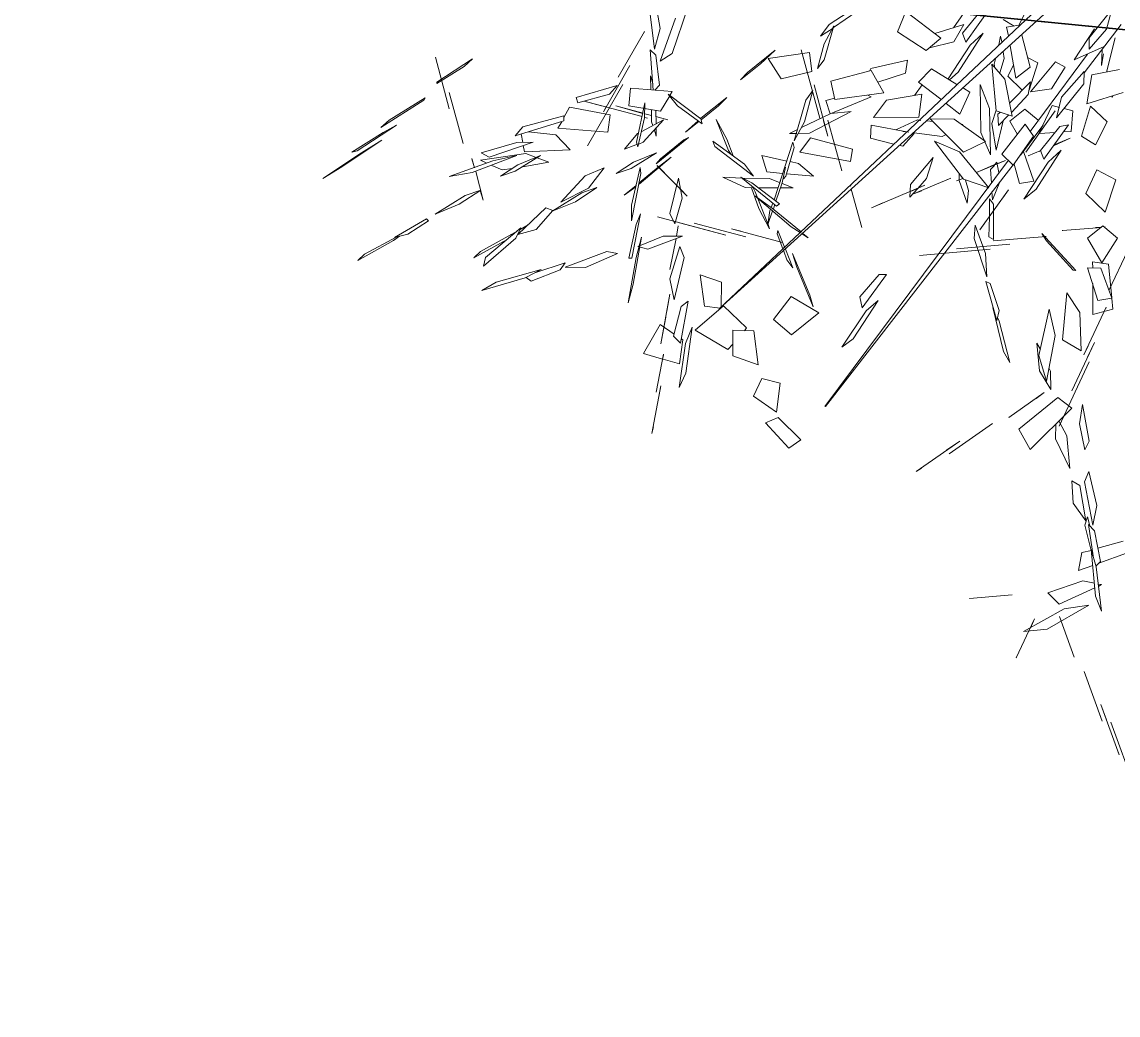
# Model space of a CAD drawing. Header units: metres. Extents: x 42 to 199, y -121 to 268.
# Drawn here: x 93.305 to 94.931, y -84.436 to -82.963 of the extents above; entities that cross this region are included whole.
import ezdxf

# ---------------------------------------------------------------- set-up
doc = ezdxf.new("R2010")
doc.units = ezdxf.units.M
doc.header["$LTSCALE"] = 0.3
doc.layers.get('0').update_dxf_attribs({"color": 8})
for name, color, linetype, lineweight in [('A-Hatch', 8, 'Continuous', 9), ('A-LANDSCAPE', 8, 'Continuous', 5), ('DA HOUSE ARCH LAYOUT', 8, 'Continuous', 9)]:
    doc.layers.add(name, color=color, linetype=linetype, lineweight=lineweight)
doc.layers.add('A-Site Boundary', color=8, linetype='Continuous')
doc.layers.add('A-Wall-Plst', color=8, linetype='Continuous')

# ---------------------------------------------------------------- blocks, each defined once
blk = doc.blocks.new('zw$195B-flat-1-flat-1-flat-1-flat-1-flat-1-flat-1')
at = {"layer": 'A-Site Boundary', "color": 8, "ltscale": 0.6}
blk.add_lwpolyline([(30.9785, 5.1523), (30.2862, -1.8121), (29.6282, -8.4313), (29.1107, -13.637), (28.9733, -15.0186), (28.765, -17.114), (28.5491, -19.2858), (28.4154, -20.6307), (28.2929, -21.8633), (28.0026, -24.7832), (27.6923, -27.9053), (27.517, -29.6682), (27.2042, -32.8151), (26.8782, -36.0943), (26.5516, -39.3802), (-7.0022, -34.7719)], dxfattribs=at)
blk = doc.blocks.new('02PTRX29')
at = {"color": 8, "linetype": 'Continuous', "transparency": 33554572}
for p, q in [((0.26547, -0.24593), (0.10873, -0.10361)), ((0.11272, -0.10171), (0.26547, -0.2458)), ((0.16281, -0.12258), (0.15238, -0.10766)), ((0.21728, -0.12119), (0.20058, -0.11019)), ((0.29147, -0.12284), (0.29394, -0.10829)), ((0.09564, -0.12322), (0.09336, -0.11449)), ((0.10323, -0.12701), (0.09336, -0.11449)), ((0.13416, -0.12157), (0.1298, -0.11246)), ((0.15731, -0.12891), (0.14649, -0.11373)), ((0.15029, -0.11449), (0.15883, -0.12499)), ((0.28616, -0.13384), (0.27933, -0.11373)), ((0.29394, -0.13195), (0.29622, -0.1131)), ((0.13625, -0.12183), (0.14099, -0.11892)), ((0.16832, -0.12714), (0.18369, -0.11537)), ((0.18369, -0.11537), (0.18729, -0.12436)), ((0.21538, -0.12246), (0.20513, -0.1155)), ((0.28464, -0.11828), (0.29147, -0.13726)), ((0.10551, -0.14232), (0.08919, -0.12119)), ((0.09564, -0.12322), (0.10323, -0.13195)), ((0.10987, -0.13663), (0.10095, -0.12309)), ((0.13397, -0.1217), (0.13416, -0.12145)), ((0.13947, -0.12233), (0.13416, -0.12145)), ((0.13871, -0.12613), (0.13947, -0.12233)), ((0.17097, -0.12512), (0.15826, -0.12107)), ((0.15826, -0.12107), (0.16262, -0.12878)), ((0.18729, -0.12436), (0.17477, -0.13258)), ((0.21519, -0.1217), (0.21955, -0.13663)), ((0.21955, -0.12967), (0.21519, -0.1217)), ((0.21557, -0.12271), (0.22107, -0.12625)), ((0.21728, -0.12119), (0.22107, -0.12625)), ((0.29394, -0.13195), (0.29147, -0.12284)), ((0.2983, -0.12423), (0.29849, -0.12461)), ((0.2983, -0.12423), (0.30988, -0.14422)), ((0.09184, -0.12701), (0.09564, -0.14207)), ((0.10323, -0.12701), (0.10323, -0.13195)), ((0.12923, -0.13992), (0.13283, -0.12587)), ((0.14213, -0.12625), (0.14156, -0.12878)), ((0.14213, -0.12625), (0.14289, -0.13005)), ((0.14972, -0.12499), (0.16073, -0.14207)), ((0.15541, -0.13018), (0.14972, -0.12499)), ((0.15883, -0.12499), (0.15731, -0.12891)), ((0.16262, -0.12878), (0.17325, -0.13144)), ((0.16832, -0.12714), (0.17477, -0.13258)), ((0.2224, -0.14042), (0.21955, -0.12967)), ((0.09697, -0.13093), (0.10987, -0.13663)), ((0.09697, -0.13397), (0.09792, -0.13916)), ((0.09754, -0.13207), (0.09792, -0.13916)), ((0.10399, -0.1341), (0.12923, -0.168)), ((0.13549, -0.14472), (0.13796, -0.13043)), ((0.14099, -0.13309), (0.14061, -0.13599)), ((0.16509, -0.14498), (0.15541, -0.13018)), ((0.22145, -0.16218), (0.22961, -0.1322)), ((0.226, -0.13346), (0.22487, -0.14181)), ((0.226, -0.13346), (0.24403, -0.13599)), ((0.241, -0.13233), (0.24745, -0.1384)), ((0.25314, -0.14219), (0.241, -0.13233)), ((0.29147, -0.13726), (0.28616, -0.13384)), ((0.29337, -0.1346), (0.29584, -0.1322)), ((0.29451, -0.14991), (0.29584, -0.1322)), ((0.11803, -0.13751), (0.11386, -0.13979)), ((0.12904, -0.15067), (0.11803, -0.13751)), ((0.12581, -0.13789), (0.13037, -0.13562)), ((0.12581, -0.13789), (0.12961, -0.14991)), ((0.1389, -0.14384), (0.13644, -0.1389)), ((0.14593, -0.13852), (0.14023, -0.1451)), ((0.14061, -0.13599), (0.14251, -0.14232)), ((0.14403, -0.15902), (0.14593, -0.13852)), ((0.14441, -0.13612), (0.14498, -0.13852)), ((0.1446, -0.14017), (0.14498, -0.13852)), ((0.18388, -0.14245), (0.18293, -0.13675)), ((0.18293, -0.13675), (0.19906, -0.14042)), ((0.2224, -0.14042), (0.21955, -0.13663)), ((0.23834, -0.14498), (0.24403, -0.13599)), ((0.24745, -0.1384), (0.25618, -0.14536)), ((0.29166, -0.14776), (0.29337, -0.1346)), ((0.31633, -0.1594), (0.30475, -0.13916)), ((0.37743, -0.13954), (0.37364, -0.13625)), ((0.37364, -0.13625), (0.38939, -0.14637)), ((0.38388, -0.15813), (0.38996, -0.13549)), ((0.10209, -0.14321), (0.08995, -0.1408)), ((0.10437, -0.15598), (0.10209, -0.14321)), ((0.10551, -0.14181), (0.11537, -0.15295)), ((0.10551, -0.14181), (0.1057, -0.14713)), ((0.11386, -0.13979), (0.11974, -0.1494)), ((0.13549, -0.14472), (0.12923, -0.13992)), ((0.13264, -0.14991), (0.1389, -0.14384)), ((0.16073, -0.14207), (0.16452, -0.14536)), ((0.17249, -0.14055), (0.1613, -0.14738)), ((0.17818, -0.14637), (0.17249, -0.14055)), ((0.19602, -0.14637), (0.18388, -0.14245)), ((0.19887, -0.14131), (0.19337, -0.15118)), ((0.19887, -0.14131), (0.21652, -0.14599)), ((0.19906, -0.14042), (0.19963, -0.14156)), ((0.22487, -0.14181), (0.23834, -0.14498)), ((0.25618, -0.14536), (0.25314, -0.14219)), ((0.29565, -0.14359), (0.2947, -0.147)), ((0.29565, -0.14359), (0.29546, -0.14978)), ((0.3076, -0.14042), (0.30988, -0.14422)), ((0.37743, -0.13954), (0.38939, -0.147)), ((0.11765, -0.16206), (0.1057, -0.14713)), ((0.12999, -0.15181), (0.12904, -0.14624)), ((0.12904, -0.14624), (0.13815, -0.15548)), ((0.14023, -0.1451), (0.13701, -0.1613)), ((0.14706, -0.15801), (0.15105, -0.14751)), ((0.15105, -0.14751), (0.15086, -0.16851)), ((0.16073, -0.14776), (0.16073, -0.14776)), ((0.16832, -0.15396), (0.17818, -0.14637)), ((0.17648, -0.14763), (0.17989, -0.15231)), ((0.21652, -0.14599), (0.21481, -0.15409)), ((0.22392, -0.14763), (0.21784, -0.17015)), ((0.29375, -0.14991), (0.29166, -0.14776)), ((0.30779, -0.14738), (0.32335, -0.17433)), ((0.32828, -0.1532), (0.31026, -0.14789)), ((0.31026, -0.14789), (0.31367, -0.15168)), ((0.38939, -0.147), (0.38939, -0.14637)), ((0.08843, -0.15092), (0.10437, -0.15598)), ((0.09298, -0.15244), (0.09317, -0.1532)), ((0.09317, -0.1532), (0.09336, -0.15257)), ((0.11537, -0.15295), (0.11765, -0.16206)), ((0.11974, -0.1494), (0.12904, -0.15067)), ((0.1372, -0.15952), (0.12999, -0.15181)), ((0.1556, -0.1508), (0.15845, -0.14902)), ((0.1556, -0.1508), (0.15997, -0.16041)), ((0.17799, -0.1618), (0.17667, -0.15168)), ((0.17667, -0.15168), (0.19223, -0.15434)), ((0.19337, -0.15118), (0.21481, -0.15409)), ((0.19887, -0.15282), (0.20039, -0.15219)), ((0.2169, -0.16028), (0.19887, -0.15282)), ((0.21481, -0.15345), (0.21879, -0.15446)), ((0.22449, -0.15004), (0.22752, -0.15434)), ((0.22449, -0.15004), (0.22809, -0.16383)), ((0.26225, -0.1532), (0.26585, -0.15674)), ((0.27363, -0.16218), (0.26225, -0.1532)), ((0.27363, -0.16256), (0.28787, -0.15168)), ((0.28787, -0.15168), (0.28388, -0.15674)), ((0.28616, -0.15054), (0.30438, -0.14902)), ((0.28616, -0.15054), (0.28711, -0.15231)), ((0.28711, -0.15244), (0.29128, -0.15915)), ((0.30438, -0.14902), (0.30513, -0.15687)), ((0.31367, -0.15168), (0.32753, -0.15548)), ((0.32753, -0.15548), (0.32828, -0.1532)), ((0.37781, -0.17331), (0.38388, -0.15092)), ((0.39451, -0.15333), (0.39508, -0.15434)), ((0.39451, -0.15333), (0.41026, -0.16307)), ((0.10266, -0.15699), (0.09545, -0.16383)), ((0.10665, -0.17015), (0.10266, -0.15699)), ((0.11424, -0.15801), (0.11044, -0.15902)), ((0.11955, -0.15662), (0.11632, -0.1575)), ((0.12543, -0.16889), (0.11955, -0.15662)), ((0.12562, -0.16307), (0.1315, -0.15826)), ((0.1315, -0.15826), (0.13815, -0.16357)), ((0.14649, -0.17825), (0.14706, -0.15801)), ((0.15997, -0.16041), (0.16604, -0.15573)), ((0.16775, -0.15434), (0.16775, -0.15434)), ((0.19223, -0.15434), (0.19792, -0.16193)), ((0.2169, -0.16028), (0.21879, -0.15446)), ((0.23265, -0.17218), (0.22752, -0.15434)), ((0.26585, -0.15674), (0.27344, -0.16294)), ((0.28388, -0.15674), (0.27306, -0.16471)), ((0.29128, -0.15915), (0.30513, -0.15687)), ((0.29527, -0.15851), (0.29527, -0.16383)), ((0.2983, -0.16206), (0.29811, -0.15548)), ((0.29811, -0.15548), (0.30172, -0.17281)), ((0.31083, -0.15687), (0.29887, -0.16003)), ((0.29906, -0.16016), (0.31083, -0.15687)), ((0.29925, -0.16155), (0.32468, -0.15472)), ((0.31329, -0.16079), (0.33113, -0.15737)), ((0.315, -0.15699), (0.31633, -0.1594)), ((0.31709, -0.15674), (0.32468, -0.15472)), ((0.33113, -0.15737), (0.3336, -0.16193)), ((0.39508, -0.15434), (0.41387, -0.16636)), ((0.1112, -0.168), (0.11044, -0.15902)), ((0.11822, -0.15902), (0.13112, -0.17711)), ((0.13701, -0.1613), (0.14403, -0.15902)), ((0.13852, -0.16079), (0.14308, -0.16547)), ((0.14327, -0.16054), (0.14213, -0.15965)), ((0.14308, -0.16547), (0.14327, -0.16054)), ((0.14403, -0.15877), (0.14593, -0.16459)), ((0.14877, -0.17243), (0.16243, -0.16269)), ((0.17306, -0.16256), (0.15845, -0.17711)), ((0.16243, -0.16269), (0.17306, -0.16256)), ((0.17724, -0.16319), (0.17705, -0.16319)), ((0.17781, -0.16307), (0.17856, -0.16294)), ((0.17799, -0.1618), (0.19792, -0.16193)), ((0.17856, -0.16294), (0.18805, -0.16737)), ((0.226, -0.16876), (0.2076, -0.15927)), ((0.2076, -0.15927), (0.21652, -0.16016)), ((0.21177, -0.18533), (0.21784, -0.16307)), ((0.21652, -0.16016), (0.2169, -0.16028)), ((0.2169, -0.16028), (0.22942, -0.16636)), ((0.21974, -0.16332), (0.21784, -0.17015)), ((0.2668, -0.16281), (0.26149, -0.17635)), ((0.26225, -0.17142), (0.2668, -0.16281)), ((0.27306, -0.16471), (0.27363, -0.16256)), ((0.27363, -0.16218), (0.27382, -0.16243)), ((0.29337, -0.16155), (0.28806, -0.16294)), ((0.29944, -0.168), (0.28995, -0.16294)), ((0.28995, -0.16294), (0.29887, -0.17268)), ((0.29318, -0.16471), (0.29337, -0.15889)), ((0.29811, -0.16028), (0.29527, -0.16104)), ((0.29811, -0.16193), (0.29697, -0.16218)), ((0.30115, -0.17483), (0.2983, -0.16206)), ((0.31443, -0.16838), (0.31329, -0.16079)), ((0.3336, -0.16345), (0.3336, -0.16117)), ((0.3336, -0.16117), (0.35163, -0.16598)), ((0.41387, -0.16636), (0.41026, -0.16307)), ((0.10057, -0.17395), (0.09545, -0.16383)), ((0.1112, -0.168), (0.11443, -0.16825)), ((0.12315, -0.18027), (0.11234, -0.16509)), ((0.11613, -0.16585), (0.11234, -0.16509)), ((0.11613, -0.16585), (0.12467, -0.17635)), ((0.12353, -0.16534), (0.1334, -0.1785)), ((0.12505, -0.16357), (0.12505, -0.16357)), ((0.12771, -0.17015), (0.13131, -0.16484)), ((0.13131, -0.16484), (0.14156, -0.17799)), ((0.13473, -0.16939), (0.13815, -0.16357)), ((0.14403, -0.17622), (0.14099, -0.16345)), ((0.14593, -0.16459), (0.14403, -0.17622)), ((0.15864, -0.16496), (0.15921, -0.16496)), ((0.15921, -0.16496), (0.15864, -0.16496)), ((0.15864, -0.16496), (0.15883, -0.16522)), ((0.17439, -0.16345), (0.17192, -0.1637)), ((0.19887, -0.16534), (0.18331, -0.16825)), ((0.18331, -0.16825), (0.18502, -0.168)), ((0.19925, -0.17104), (0.19887, -0.16534)), ((0.22809, -0.16383), (0.23265, -0.17218)), ((0.23113, -0.16724), (0.23473, -0.16889)), ((0.27439, -0.1637), (0.28028, -0.16838)), ((0.28028, -0.16838), (0.27477, -0.16345)), ((0.29318, -0.16661), (0.29318, -0.17015)), ((0.29318, -0.17015), (0.29394, -0.16749)), ((0.29527, -0.16383), (0.2947, -0.16547)), ((0.33625, -0.16661), (0.31443, -0.16838)), ((0.35504, -0.1699), (0.3336, -0.16345)), ((0.33455, -0.16383), (0.33625, -0.16661)), ((0.35163, -0.16598), (0.35504, -0.1699)), ((0.40704, -0.16534), (0.4243, -0.1766)), ((0.41292, -0.16851), (0.40704, -0.16534)), ((0.10057, -0.17395), (0.10665, -0.17015)), ((0.11158, -0.17104), (0.1186, -0.17395)), ((0.1186, -0.1742), (0.11158, -0.17104)), ((0.11822, -0.16851), (0.12505, -0.16889)), ((0.12505, -0.16889), (0.12524, -0.16889)), ((0.12524, -0.16889), (0.12543, -0.16889)), ((0.13663, -0.1828), (0.12771, -0.17015)), ((0.15086, -0.16851), (0.14649, -0.17825)), ((0.15845, -0.17711), (0.14877, -0.17243)), ((0.17116, -0.1723), (0.15845, -0.189)), ((0.16016, -0.17698), (0.17116, -0.1723)), ((0.16775, -0.17028), (0.16604, -0.16939)), ((0.16775, -0.17028), (0.18008, -0.16863)), ((0.18008, -0.16889), (0.18502, -0.17445)), ((0.18046, -0.16889), (0.18008, -0.16889)), ((0.18255, -0.16838), (0.18274, -0.16838)), ((0.18274, -0.16838), (0.18274, -0.16838)), ((0.189, -0.17357), (0.19925, -0.17104)), ((0.22543, -0.17091), (0.20703, -0.17584)), ((0.23018, -0.17711), (0.22543, -0.17091)), ((0.226, -0.16876), (0.23075, -0.16889)), ((0.23151, -0.16889), (0.23473, -0.16889)), ((0.23265, -0.17509), (0.23322, -0.17268)), ((0.24137, -0.19798), (0.23322, -0.17268)), ((0.25447, -0.18242), (0.26832, -0.1723)), ((0.2594, -0.17875), (0.26225, -0.17142)), ((0.26832, -0.1723), (0.26737, -0.17471)), ((0.27895, -0.17066), (0.28103, -0.1718)), ((0.27895, -0.17066), (0.29318, -0.1823)), ((0.29128, -0.18002), (0.28103, -0.1718)), ((0.29887, -0.17268), (0.30077, -0.17357)), ((0.30134, -0.16889), (0.30077, -0.16863)), ((0.30172, -0.17281), (0.30115, -0.17483)), ((0.30703, -0.17584), (0.30134, -0.16889)), ((0.3372, -0.16952), (0.33094, -0.1761)), ((0.3372, -0.16952), (0.34916, -0.16825)), ((0.34707, -0.17268), (0.35428, -0.17293)), ((0.36643, -0.17926), (0.34707, -0.17268)), ((0.35163, -0.17293), (0.35238, -0.16914)), ((0.35428, -0.17293), (0.36984, -0.17749)), ((0.378, -0.17281), (0.37781, -0.17331)), ((0.41292, -0.16851), (0.42658, -0.17711)), ((0.42241, -0.17736), (0.41349, -0.17192)), ((0.41349, -0.17192), (0.43094, -0.18356)), ((0.12126, -0.18154), (0.11556, -0.17622)), ((0.11556, -0.17622), (0.12657, -0.19343)), ((0.12315, -0.18027), (0.12467, -0.17635)), ((0.12448, -0.17648), (0.12999, -0.17875)), ((0.12448, -0.1766), (0.12524, -0.17686)), ((0.13207, -0.17686), (0.12752, -0.18989)), ((0.14725, -0.1928), (0.16016, -0.17698)), ((0.18502, -0.17445), (0.18615, -0.1742)), ((0.18843, -0.17369), (0.18843, -0.17369)), ((0.20798, -0.18128), (0.20703, -0.17584)), ((0.20798, -0.18128), (0.23018, -0.17711)), ((0.23265, -0.17509), (0.23625, -0.18774)), ((0.26737, -0.17471), (0.25048, -0.18774)), ((0.26149, -0.17635), (0.26035, -0.17812)), ((0.30305, -0.18154), (0.29299, -0.17749)), ((0.29299, -0.17749), (0.30419, -0.18432)), ((0.30134, -0.17369), (0.30703, -0.17584)), ((0.35087, -0.17698), (0.33094, -0.1761)), ((0.34574, -0.17951), (0.3503, -0.17774)), ((0.3503, -0.17774), (0.37022, -0.18065)), ((0.35087, -0.17698), (0.35144, -0.1742)), ((0.36984, -0.17749), (0.36643, -0.17926)), ((0.42241, -0.17736), (0.43929, -0.18862)), ((0.4243, -0.1766), (0.42658, -0.17711)), ((0.13188, -0.19773), (0.12126, -0.18154)), ((0.13625, -0.18242), (0.13378, -0.1909)), ((0.14156, -0.17799), (0.13663, -0.1828)), ((0.21917, -0.28869), (0.13871, -0.18065)), ((0.14004, -0.18078), (0.14536, -0.1828)), ((0.14004, -0.18078), (0.15238, -0.18596)), ((0.14289, -0.18609), (0.14365, -0.18242)), ((0.14365, -0.1823), (0.14384, -0.18154)), ((0.14384, -0.18154), (0.1446, -0.18255)), ((0.17173, -0.17951), (0.1816, -0.19128)), ((0.17458, -0.18875), (0.17173, -0.17951)), ((0.23075, -0.18204), (0.22411, -0.18774)), ((0.23075, -0.18204), (0.23435, -0.18128)), ((0.24688, -0.17863), (0.23587, -0.18103)), ((0.2446, -0.18571), (0.24688, -0.17863)), ((0.25048, -0.18774), (0.25447, -0.18242)), ((0.28654, -0.17926), (0.29223, -0.18369)), ((0.30058, -0.19115), (0.28654, -0.17926)), ((0.29318, -0.1823), (0.29128, -0.18002)), ((0.31064, -0.18647), (0.30305, -0.18154)), ((0.34024, -0.18154), (0.34536, -0.17964)), ((0.34024, -0.18154), (0.35163, -0.18356)), ((0.35504, -0.18546), (0.34385, -0.17863)), ((0.34385, -0.17863), (0.3539, -0.18268)), ((0.35428, -0.17863), (0.36472, -0.1809)), ((0.37383, -0.18609), (0.35428, -0.17863)), ((0.36472, -0.1809), (0.38388, -0.18786)), ((0.36738, -0.18192), (0.37022, -0.18065)), ((0.37402, -0.17989), (0.37288, -0.18394)), ((0.37288, -0.18394), (0.37402, -0.18002)), ((0.37402, -0.18002), (0.37402, -0.17989)), ((0.1, -0.18495), (0.09165, -0.18925)), ((0.1, -0.18495), (0.10475, -0.1952)), ((0.21898, -0.28869), (0.13663, -0.18268)), ((0.14479, -0.18293), (0.14649, -0.1847)), ((0.14536, -0.1828), (0.15276, -0.18609)), ((0.14649, -0.1847), (0.14612, -0.19052)), ((0.15238, -0.18596), (0.15257, -0.18622)), ((0.16035, -0.18634), (0.16035, -0.18963)), ((0.21196, -0.18483), (0.21177, -0.18533)), ((0.22411, -0.18774), (0.23587, -0.1866)), ((0.23796, -0.19065), (0.23644, -0.18369)), ((0.23758, -0.18647), (0.2446, -0.18571)), ((0.2928, -0.18306), (0.27952, -0.19646)), ((0.28255, -0.1933), (0.2928, -0.18318)), ((0.29223, -0.18369), (0.30058, -0.19065)), ((0.2928, -0.18318), (0.2928, -0.18306)), ((0.29982, -0.18647), (0.3002, -0.18381)), ((0.304, -0.20722), (0.29982, -0.18647)), ((0.3002, -0.18381), (0.304, -0.20039)), ((0.31064, -0.18647), (0.30419, -0.18432)), ((0.31595, -0.18407), (0.3243, -0.18748)), ((0.31595, -0.18407), (0.32278, -0.19292)), ((0.3539, -0.18268), (0.36149, -0.18761)), ((0.35504, -0.18546), (0.36149, -0.18761)), ((0.36073, -0.18495), (0.35618, -0.18432)), ((0.36073, -0.18495), (0.36529, -0.18293)), ((0.36908, -0.19824), (0.37231, -0.18559)), ((0.38388, -0.18786), (0.37383, -0.18609)), ((0.43929, -0.18862), (0.43094, -0.18356)), ((0.09621, -0.20342), (0.09165, -0.18925)), ((0.13378, -0.1909), (0.12752, -0.18989)), ((0.14574, -0.19811), (0.14251, -0.19014)), ((0.15845, -0.189), (0.14725, -0.1928)), ((0.1575, -0.18938), (0.15617, -0.19393)), ((0.16035, -0.18963), (0.15674, -0.1995)), ((0.15864, -0.18862), (0.16149, -0.18976)), ((0.16395, -0.18849), (0.16528, -0.18913)), ((0.16395, -0.18849), (0.18027, -0.19545)), ((0.17837, -0.19305), (0.17458, -0.18875)), ((0.17534, -0.19166), (0.19868, -0.20153)), ((0.18122, -0.19419), (0.17534, -0.19166)), ((0.1816, -0.19128), (0.18198, -0.19684)), ((0.20779, -0.19204), (0.20798, -0.19191)), ((0.20798, -0.19191), (0.20798, -0.19204)), ((0.23796, -0.1909), (0.23303, -0.1928)), ((0.23625, -0.18774), (0.23739, -0.18887)), ((0.23796, -0.19065), (0.24062, -0.19862)), ((0.23853, -0.18989), (0.23891, -0.19001)), ((0.24346, -0.18875), (0.23872, -0.19052)), ((0.25124, -0.19052), (0.2391, -0.19975)), ((0.24043, -0.20077), (0.25599, -0.18812)), ((0.25542, -0.18849), (0.24346, -0.18875)), ((0.25599, -0.18812), (0.25124, -0.19052)), ((0.25409, -0.19267), (0.26396, -0.18812)), ((0.25561, -0.18849), (0.26396, -0.18812)), ((0.28331, -0.18849), (0.28179, -0.19735)), ((0.28711, -0.20406), (0.28331, -0.18849)), ((0.30058, -0.19065), (0.30058, -0.19115)), ((0.30191, -0.19178), (0.30722, -0.19596)), ((0.3243, -0.18748), (0.33493, -0.19912)), ((0.09621, -0.20342), (0.10475, -0.1952)), ((0.12657, -0.19343), (0.13188, -0.19773)), ((0.13871, -0.19368), (0.15124, -0.21114)), ((0.13871, -0.19368), (0.14118, -0.1971)), ((0.14593, -0.19444), (0.14574, -0.19811)), ((0.15617, -0.19393), (0.15674, -0.1995)), ((0.17667, -0.19406), (0.18027, -0.19545)), ((0.18198, -0.19684), (0.17837, -0.19305)), ((0.20304, -0.21025), (0.2076, -0.19343)), ((0.23303, -0.1928), (0.23853, -0.1928)), ((0.23397, -0.20987), (0.24991, -0.19634)), ((0.23967, -0.1928), (0.24821, -0.1928)), ((0.24991, -0.19634), (0.24213, -0.20178)), ((0.24972, -0.19457), (0.24403, -0.20886)), ((0.24821, -0.20178), (0.25143, -0.1928)), ((0.25067, -0.1928), (0.24972, -0.19457)), ((0.25029, -0.1928), (0.25409, -0.19267)), ((0.27952, -0.19646), (0.28255, -0.1933)), ((0.30722, -0.19596), (0.3021, -0.19229)), ((0.32847, -0.19899), (0.31918, -0.19267)), ((0.31918, -0.19267), (0.32582, -0.19495)), ((0.33493, -0.19912), (0.32278, -0.19292)), ((0.33853, -0.20292), (0.32582, -0.19495)), ((0.36908, -0.19824), (0.37041, -0.19393)), ((0.37003, -0.19381), (0.37686, -0.19609)), ((0.37952, -0.20001), (0.37003, -0.19381)), ((0.37686, -0.19609), (0.39015, -0.20431)), ((0.14517, -0.20001), (0.14706, -0.1976)), ((0.14517, -0.21544), (0.14517, -0.20001)), ((0.14706, -0.1976), (0.14706, -0.20545)), ((0.19374, -0.19937), (0.19868, -0.20153)), ((0.24213, -0.20178), (0.22961, -0.21215)), ((0.2391, -0.19975), (0.24043, -0.20077)), ((0.24118, -0.20013), (0.24175, -0.20203)), ((0.24194, -0.1995), (0.2427, -0.2014)), ((0.24346, -0.21076), (0.24821, -0.20178)), ((0.28179, -0.19735), (0.28502, -0.20861)), ((0.304, -0.20039), (0.304, -0.20722)), ((0.33872, -0.20304), (0.32847, -0.19899)), ((0.33853, -0.20279), (0.34157, -0.20153)), ((0.34157, -0.20153), (0.35371, -0.21316)), ((0.37952, -0.20001), (0.39015, -0.20431)), ((0.14706, -0.20545), (0.14706, -0.20557)), ((0.14706, -0.20557), (0.14725, -0.2143)), ((0.24213, -0.20292), (0.24422, -0.20886)), ((0.24308, -0.20216), (0.24327, -0.20266)), ((0.24327, -0.20266), (0.24422, -0.20886)), ((0.29261, -0.20545), (0.26263, -0.21354)), ((0.28502, -0.20861), (0.28711, -0.20406)), ((0.30191, -0.20886), (0.30001, -0.20418)), ((0.30381, -0.22366), (0.30001, -0.20418)), ((0.34574, -0.21101), (0.33853, -0.20279)), ((0.39299, -0.20722), (0.39394, -0.20633)), ((0.39394, -0.20633), (0.40798, -0.21456)), ((0.09735, -0.2095), (0.0909, -0.21493)), ((0.09678, -0.21), (0.09621, -0.20987)), ((0.10399, -0.21493), (0.09735, -0.2095)), ((0.11499, -0.21152), (0.09792, -0.21013)), ((0.09792, -0.21013), (0.10057, -0.21025)), ((0.11499, -0.21165), (0.11499, -0.21139)), ((0.11499, -0.21139), (0.11499, -0.21152)), ((0.15333, -0.20912), (0.14877, -0.22164)), ((0.15124, -0.21114), (0.14934, -0.20861)), ((0.15333, -0.20912), (0.15371, -0.21506)), ((0.22999, -0.2124), (0.23397, -0.20987)), ((0.26016, -0.21076), (0.23777, -0.21671)), ((0.24346, -0.21076), (0.24403, -0.20886)), ((0.27648, -0.20823), (0.2539, -0.2143)), ((0.25599, -0.21177), (0.26016, -0.21076)), ((0.26263, -0.21354), (0.28293, -0.2081)), ((0.2835, -0.2095), (0.28426, -0.21392)), ((0.30191, -0.20886), (0.30513, -0.22366)), ((0.3539, -0.21329), (0.34574, -0.21101)), ((0.35276, -0.21101), (0.34935, -0.20899)), ((0.35257, -0.21038), (0.35466, -0.21481)), ((0.35257, -0.21038), (0.36794, -0.22328)), ((0.39299, -0.20722), (0.4021, -0.21304)), ((0.09773, -0.22569), (0.0909, -0.21493)), ((0.09773, -0.22569), (0.10399, -0.21493)), ((0.1241, -0.21278), (0.10911, -0.22898)), ((0.11025, -0.22885), (0.12202, -0.21607)), ((0.12202, -0.21607), (0.1241, -0.21278)), ((0.12221, -0.21418), (0.14536, -0.21607)), ((0.12277, -0.21418), (0.12221, -0.21418)), ((0.14517, -0.21544), (0.14725, -0.2143)), ((0.1482, -0.23189), (0.15371, -0.21506)), ((0.22885, -0.21278), (0.22657, -0.21468)), ((0.22657, -0.21468), (0.22904, -0.21304)), ((0.22961, -0.21215), (0.22942, -0.21228)), ((0.22942, -0.21228), (0.22942, -0.21228)), ((0.2298, -0.21253), (0.22999, -0.2124)), ((0.2298, -0.21253), (0.2298, -0.21253)), ((0.23682, -0.21886), (0.23986, -0.21152)), ((0.24005, -0.21291), (0.23758, -0.21949)), ((0.23986, -0.21152), (0.24005, -0.21291)), ((0.29014, -0.21392), (0.2816, -0.21392)), ((0.2816, -0.21392), (0.29678, -0.21974)), ((0.28445, -0.21506), (0.28711, -0.2286)), ((0.30115, -0.21848), (0.29014, -0.21392)), ((0.29963, -0.21443), (0.30191, -0.22341)), ((0.30324, -0.23505), (0.29963, -0.21443)), ((0.35352, -0.21253), (0.35295, -0.2124)), ((0.35371, -0.21316), (0.3539, -0.21329)), ((0.3539, -0.21165), (0.37022, -0.22075)), ((0.36889, -0.22708), (0.35466, -0.21481)), ((0.35713, -0.21342), (0.35561, -0.21316)), ((0.37307, -0.22354), (0.35846, -0.21544)), ((0.4021, -0.21304), (0.40798, -0.21456)), ((0.40836, -0.21595), (0.40571, -0.21405)), ((0.42108, -0.22189), (0.40685, -0.2143)), ((0.40836, -0.21595), (0.42392, -0.22468)), ((0.08653, -0.2205), (0.0945, -0.23758)), ((0.16149, -0.21949), (0.13815, -0.21746)), ((0.14668, -0.21962), (0.17762, -0.2224)), ((0.23322, -0.22784), (0.23644, -0.21974)), ((0.2372, -0.2205), (0.23587, -0.2243)), ((0.23663, -0.21911), (0.23682, -0.21898)), ((0.23682, -0.21898), (0.23682, -0.21886)), ((0.23758, -0.21949), (0.23739, -0.21974)), ((0.23739, -0.21974), (0.23739, -0.21974)), ((0.23777, -0.21671), (0.23834, -0.21658)), ((0.28084, -0.22328), (0.28274, -0.21848)), ((0.28274, -0.21848), (0.28711, -0.23265)), ((0.29678, -0.21974), (0.30115, -0.21848)), ((0.31007, -0.22164), (0.31481, -0.22075)), ((0.31481, -0.22075), (0.33303, -0.22759)), ((0.37022, -0.22075), (0.37307, -0.22354)), ((0.1019, -0.22518), (0.09488, -0.22632)), ((0.10171, -0.22797), (0.1019, -0.22518)), ((0.14877, -0.22164), (0.1482, -0.23189)), ((0.2334, -0.22164), (0.22581, -0.23986)), ((0.23151, -0.22759), (0.2334, -0.22164)), ((0.23587, -0.2243), (0.23322, -0.22784)), ((0.28521, -0.24188), (0.28084, -0.22328)), ((0.30551, -0.24327), (0.30191, -0.22341)), ((0.30513, -0.22366), (0.30381, -0.22366)), ((0.32411, -0.22771), (0.31007, -0.22164)), ((0.33303, -0.22569), (0.33531, -0.22872)), ((0.33303, -0.22569), (0.34631, -0.23012)), ((0.36794, -0.22328), (0.36889, -0.22708)), ((0.42108, -0.22189), (0.42392, -0.22468)), ((0.09488, -0.22632), (0.09336, -0.241)), ((0.09811, -0.22809), (0.09336, -0.24125)), ((0.10399, -0.22784), (0.09811, -0.22809)), ((0.10399, -0.22784), (0.09943, -0.24226)), ((0.10911, -0.22898), (0.11025, -0.22885)), ((0.2243, -0.24492), (0.23151, -0.22759)), ((0.33303, -0.22759), (0.32411, -0.22771)), ((0.34802, -0.23378), (0.33531, -0.22872)), ((0.34366, -0.2286), (0.35068, -0.23227)), ((0.34366, -0.2286), (0.36339, -0.23416)), ((0.10171, -0.24833), (0.10171, -0.2348)), ((0.1427, -0.24656), (0.14668, -0.2348)), ((0.14858, -0.23391), (0.14384, -0.25099)), ((0.14858, -0.23391), (0.14668, -0.2348)), ((0.20285, -0.24542), (0.19223, -0.23087)), ((0.19223, -0.23087), (0.19545, -0.23087)), ((0.19545, -0.23087), (0.2038, -0.24062)), ((0.27382, -0.231), (0.26453, -0.23416)), ((0.26453, -0.23416), (0.26472, -0.2453)), ((0.27193, -0.24466), (0.27382, -0.231)), ((0.28711, -0.23265), (0.28521, -0.24188)), ((0.30324, -0.23505), (0.30551, -0.24327)), ((0.34802, -0.23378), (0.35011, -0.23214)), ((0.35068, -0.23227), (0.36965, -0.23783)), ((0.36339, -0.23416), (0.36965, -0.23783)), ((0.0945, -0.23758), (0.0945, -0.23745)), ((0.1074, -0.24745), (0.1131, -0.23884)), ((0.1131, -0.23884), (0.11499, -0.25947)), ((0.22581, -0.23986), (0.2243, -0.24492)), ((0.28711, -0.23948), (0.29109, -0.26124)), ((0.28844, -0.24694), (0.28711, -0.23948)), ((0.09336, -0.24137), (0.09298, -0.24606)), ((0.09336, -0.24125), (0.09943, -0.24226)), ((0.19583, -0.24226), (0.20115, -0.24681)), ((0.20684, -0.25896), (0.19583, -0.24226)), ((0.2038, -0.24062), (0.20285, -0.24542)), ((0.22183, -0.24757), (0.23397, -0.24049)), ((0.23397, -0.24049), (0.24175, -0.25061)), ((0.25352, -0.25415), (0.26358, -0.24454)), ((0.26358, -0.24454), (0.2761, -0.25529)), ((0.27193, -0.24466), (0.26509, -0.24555)), ((0.28255, -0.26086), (0.27914, -0.24251)), ((0.27914, -0.24251), (0.28217, -0.24479)), ((0.28217, -0.24479), (0.28559, -0.25782)), ((0.10171, -0.24833), (0.09298, -0.24606)), ((0.09602, -0.24568), (0.09583, -0.24517)), ((0.09583, -0.24517), (0.1057, -0.26604)), ((0.10683, -0.26427), (0.1074, -0.24745)), ((0.11822, -0.25757), (0.12088, -0.24606)), ((0.12088, -0.24606), (0.12543, -0.2663)), ((0.14555, -0.2453), (0.1408, -0.26453)), ((0.14384, -0.25099), (0.1427, -0.24656)), ((0.1427, -0.25124), (0.14346, -0.24972)), ((0.14555, -0.2453), (0.14517, -0.24593)), ((0.20115, -0.24681), (0.21177, -0.26263)), ((0.23378, -0.25731), (0.22183, -0.24757)), ((0.26472, -0.2453), (0.26472, -0.24542)), ((0.26472, -0.24542), (0.2649, -0.24555)), ((0.2649, -0.24555), (0.26509, -0.24555)), ((0.26509, -0.24555), (0.2649, -0.24555)), ((0.2649, -0.24555), (0.2649, -0.24555)), ((0.26547, -0.24593), (0.26547, -0.2458)), ((0.29109, -0.26124), (0.289, -0.24947)), ((0.13815, -0.26946), (0.1427, -0.25124)), ((0.24175, -0.25061), (0.23378, -0.25731)), ((0.25352, -0.25415), (0.25447, -0.25554)), ((0.28009, -0.27414), (0.27743, -0.2539)), ((0.27743, -0.2539), (0.28028, -0.26111)), ((0.29147, -0.25276), (0.28521, -0.25694)), ((0.29868, -0.26541), (0.29147, -0.25276)), ((0.10683, -0.26427), (0.11499, -0.25947)), ((0.11822, -0.25757), (0.12202, -0.27756)), ((0.21177, -0.26263), (0.20684, -0.25896)), ((0.25029, -0.25554), (0.2484, -0.27047)), ((0.25959, -0.25529), (0.25029, -0.25554)), ((0.25959, -0.25529), (0.25959, -0.26655)), ((0.2761, -0.25529), (0.26168, -0.26377)), ((0.28217, -0.25896), (0.28141, -0.25947)), ((0.28141, -0.25947), (0.28293, -0.26997)), ((0.28559, -0.25782), (0.28255, -0.26086)), ((0.10095, -0.2606), (0.10399, -0.26706)), ((0.11082, -0.28186), (0.10095, -0.2606)), ((0.1057, -0.26604), (0.1038, -0.26212)), ((0.12619, -0.26098), (0.12467, -0.26377)), ((0.12619, -0.26098), (0.12505, -0.273)), ((0.26168, -0.26377), (0.25959, -0.26136)), ((0.28028, -0.26111), (0.28312, -0.28034)), ((0.10323, -0.26908), (0.11651, -0.29729)), ((0.12543, -0.2663), (0.12202, -0.27756)), ((0.1408, -0.26453), (0.13815, -0.26946)), ((0.25959, -0.26655), (0.2484, -0.27047)), ((0.28293, -0.26997), (0.29014, -0.26794)), ((0.28995, -0.26579), (0.29014, -0.26706)), ((0.28995, -0.26579), (0.29318, -0.28236)), ((0.29014, -0.26794), (0.29033, -0.26794)), ((0.29033, -0.26794), (0.29868, -0.26541)), ((0.12012, -0.28122), (0.12505, -0.273)), ((0.12031, -0.27325), (0.12012, -0.28122)), ((0.12088, -0.27199), (0.12031, -0.27325)), ((0.23872, -0.27844), (0.24688, -0.27642)), ((0.23872, -0.27844), (0.24043, -0.29122)), ((0.24688, -0.27642), (0.25048, -0.28413)), ((0.28312, -0.28034), (0.28009, -0.27414)), ((0.10968, -0.27933), (0.11082, -0.28186)), ((0.13852, -0.2935), (0.12296, -0.28262)), ((0.12296, -0.28262), (0.12657, -0.28527)), ((0.29185, -0.28363), (0.29109, -0.27958)), ((0.29109, -0.27958), (0.29508, -0.30058)), ((0.10627, -0.2878), (0.10323, -0.30387)), ((0.10759, -0.29628), (0.10627, -0.2878)), ((0.11708, -0.28477), (0.11082, -0.28945)), ((0.11708, -0.28477), (0.13416, -0.29868)), ((0.25048, -0.28413), (0.24043, -0.29122)), ((0.11082, -0.28945), (0.12923, -0.30754)), ((0.10759, -0.29628), (0.10513, -0.30779)), ((0.11651, -0.29527), (0.1131, -0.30159)), ((0.11784, -0.29653), (0.11803, -0.30286)), ((0.13834, -0.2935), (0.13852, -0.2935)), ((0.16471, -0.30944), (0.14574, -0.29615)), ((0.14574, -0.29615), (0.14612, -0.29641)), ((0.2298, -0.30336), (0.23967, -0.2935)), ((0.24517, -0.2959), (0.23492, -0.30703)), ((0.23967, -0.2935), (0.24517, -0.2959)), ((0.29432, -0.29767), (0.29508, -0.30058)), ((0.11177, -0.31589), (0.1131, -0.30159)), ((0.12923, -0.30754), (0.13416, -0.29868)), ((0.10323, -0.30387), (0.10513, -0.30779)), ((0.11803, -0.30286), (0.11177, -0.31589)), ((0.15997, -0.30387), (0.16585, -0.30792)), ((0.15997, -0.30387), (0.17913, -0.31728)), ((0.23492, -0.30703), (0.2298, -0.30336)), ((0.17913, -0.31728), (0.17686, -0.31576)), ((0.1, -0.33208), (0.10342, -0.31728)), ((0.10532, -0.32171), (0.10171, -0.34081)), ((0.10342, -0.31728), (0.10532, -0.32171)), ((0.11082, -0.32133), (0.1074, -0.32335)), ((0.11082, -0.32133), (0.11025, -0.33119)), ((0.1074, -0.32335), (0.10475, -0.33891)), ((0.11025, -0.33119), (0.10475, -0.33891)), ((0.1, -0.33208), (0.10171, -0.34081)), ((0.10361, -0.34043), (0.10095, -0.34321)), ((0.10361, -0.34043), (0.10152, -0.35422)), ((0.10513, -0.34081), (0.10247, -0.35182)), ((0.10399, -0.33714), (0.10304, -0.34106)), ((0.10513, -0.34081), (0.10399, -0.33714)), ((0.0983, -0.35675), (0.10095, -0.34321)), ((0.09943, -0.35093), (0.08843, -0.34777)), ((0.09905, -0.35751), (0.08691, -0.35308)), ((0.10247, -0.35144), (0.10019, -0.35903)), ((0.10057, -0.37193), (0.10247, -0.35144)), ((0.1019, -0.35169), (0.10228, -0.35169)), ((0.10228, -0.35169), (0.10228, -0.35182)), ((0.10228, -0.35182), (0.10646, -0.35283)), ((0.10797, -0.36067), (0.10646, -0.35283)), ((0.10019, -0.35903), (0.09792, -0.37851)), ((0.0983, -0.35675), (0.10019, -0.35865)), ((0.10797, -0.36067), (0.10171, -0.35852)), ((0.10095, -0.36624), (0.10608, -0.36522)), ((0.10608, -0.36522), (0.12145, -0.37041)), ((0.09792, -0.36687), (0.09924, -0.36662)), ((0.09792, -0.36687), (0.09905, -0.3675)), ((0.10076, -0.36826), (0.11651, -0.37547)), ((0.09792, -0.37851), (0.10057, -0.37193)), ((0.11651, -0.37547), (0.12145, -0.37041)), ((0.13701, -0.3713), (0.15579, -0.37294)), ((0.15579, -0.37294), (0.1556, -0.37294)), ((0.11424, -0.3775), (0.10342, -0.37585)), ((0.12164, -0.38635), (0.10342, -0.37585)), ((0.11424, -0.3775), (0.13207, -0.38736)), ((0.11632, -0.38091), (0.10987, -0.39875)), ((0.12733, -0.38192), (0.1353, -0.399)), ((0.12904, -0.38597), (0.12733, -0.38192)), ((0.13207, -0.38736), (0.12164, -0.38635)), ((0.10987, -0.39875), (0.10987, -0.39862)), ((0.13511, -0.39888), (0.1353, -0.399)), ((0.10551, -0.40495), (0.09754, -0.42671)), ((0.10551, -0.40495), (0.10532, -0.40545)), ((0.09811, -0.4195), (0.09014, -0.44151)), ((0.09811, -0.4195), (0.09564, -0.4262)), ((0.09905, -0.42266), (0.09754, -0.42671)), ((0.09374, -0.42721), (0.08311, -0.45644)), ((0.09014, -0.44151), (0.09108, -0.43898))]:
    blk.add_line(p, q, dxfattribs=at)
blk = doc.blocks.new('DA HOUSE ARCH LAYOUT')
at = {"layer": 'A-Hatch', "transparency": 33554534}
h = blk.add_hatch(dxfattribs=at)
h.set_pattern_fill('ANSI34', color=8, scale=0.05, angle=135)
h.set_pattern_definition([(180, (143.66595, 80.5253), (-8e-16, -0.9525), []), (180, (143.5072, 80.684), (-8e-16, -0.9525), []), (180, (143.34845, 80.8428), (-8e-16, -0.9525), []), (180, (143.1897, 81.0015), (-8e-16, -0.9525), [])])
h.paths.add_polyline_path([(-4.77, -11.6999), (19.35, -11.7), (19.35, -23.43), (32.0283, -23.43), (32.2446, -21.83), (30.3908, -21.83), (30.3908, -21.93), (29.9908, -21.93), (29.9906, -14.136), (29.9906, -15.135, -0.255571), (30.2109, -14.7322), (30.2208, -12.5299), (29.9908, -12.5299), (29.9908, -5.7602, -0.509998), (30.5975, -5.2899, 0.131852), (31.3505, -5.5096, 0.414214), (32.6508, -4.2093, 0.414214), (31.3505, -2.909, 0.124697), (30.7314, -3.0659, -0.546787), (29.9908, -2.7299), (29.9908, 0.6871), (32.0248, 0.6871), (32.0248, 1.9651), (19.7004, 1.9651, -0.764694), (19.2402, 2.1101), (16.7403, 2.1102), (16.74, -8.5299), (-0.255, -8.5299), (-0.255, -11.6998)])
at = {"layer": 'A-Wall-Plst', "color": 8}
blk.add_lwpolyline([(-9.4697, 12.2352), (-9.4697, 9.7912), (-10.4447, 9.7912), (-10.4447, 9.5312), (-9.2097, 9.5312), (-9.2097, 12.2125), (36.3103, 8.2407), (31.7536, -25.4611), (-18.6707, -20.4485), (-18.654, -20.3271), (-18.8323, -20.3026), (-18.8499, -20.4306), (-20.3137, -20.2851), (-20.3063, -20.2312), (-20.5639, -20.1958), (-20.5726, -20.2594), (-22.7335, -20.0446), (-22.5885, -18.9891), (-22.8461, -18.9538), (-23.0278, -20.2766), (31.9777, -25.7447), (36.6045, 8.476), (-18.4196, 13.2772), (-18.455, 13.0192)], close=True, dxfattribs=at)
at = {"layer": 'A-LANDSCAPE', "color": 8, "lineweight": 35, "transparency": 33554457, "xscale": -3.382107883518385, "yscale": 3.382107883518384, "zscale": 3.382107883518385, "rotation": 359.9999999999996}
blk.add_blockref('02PTRX29', (-1.9091, -21.9289), dxfattribs=at)
at = {"layer": 'A-Site Boundary', "color": 8, "rotation": 270}
blk.add_blockref('zw$195B-flat-1-flat-1-flat-1-flat-1-flat-1-flat-1', (16.3523, 6.275), dxfattribs=at)

msp = doc.modelspace()

# ---------------------------------------------------------------- block references
at = {"layer": 'DA HOUSE ARCH LAYOUT'}
msp.add_blockref('DA HOUSE ARCH LAYOUT', (97.1462, -60.628), dxfattribs=at)

doc.saveas('drawing.dxf')
